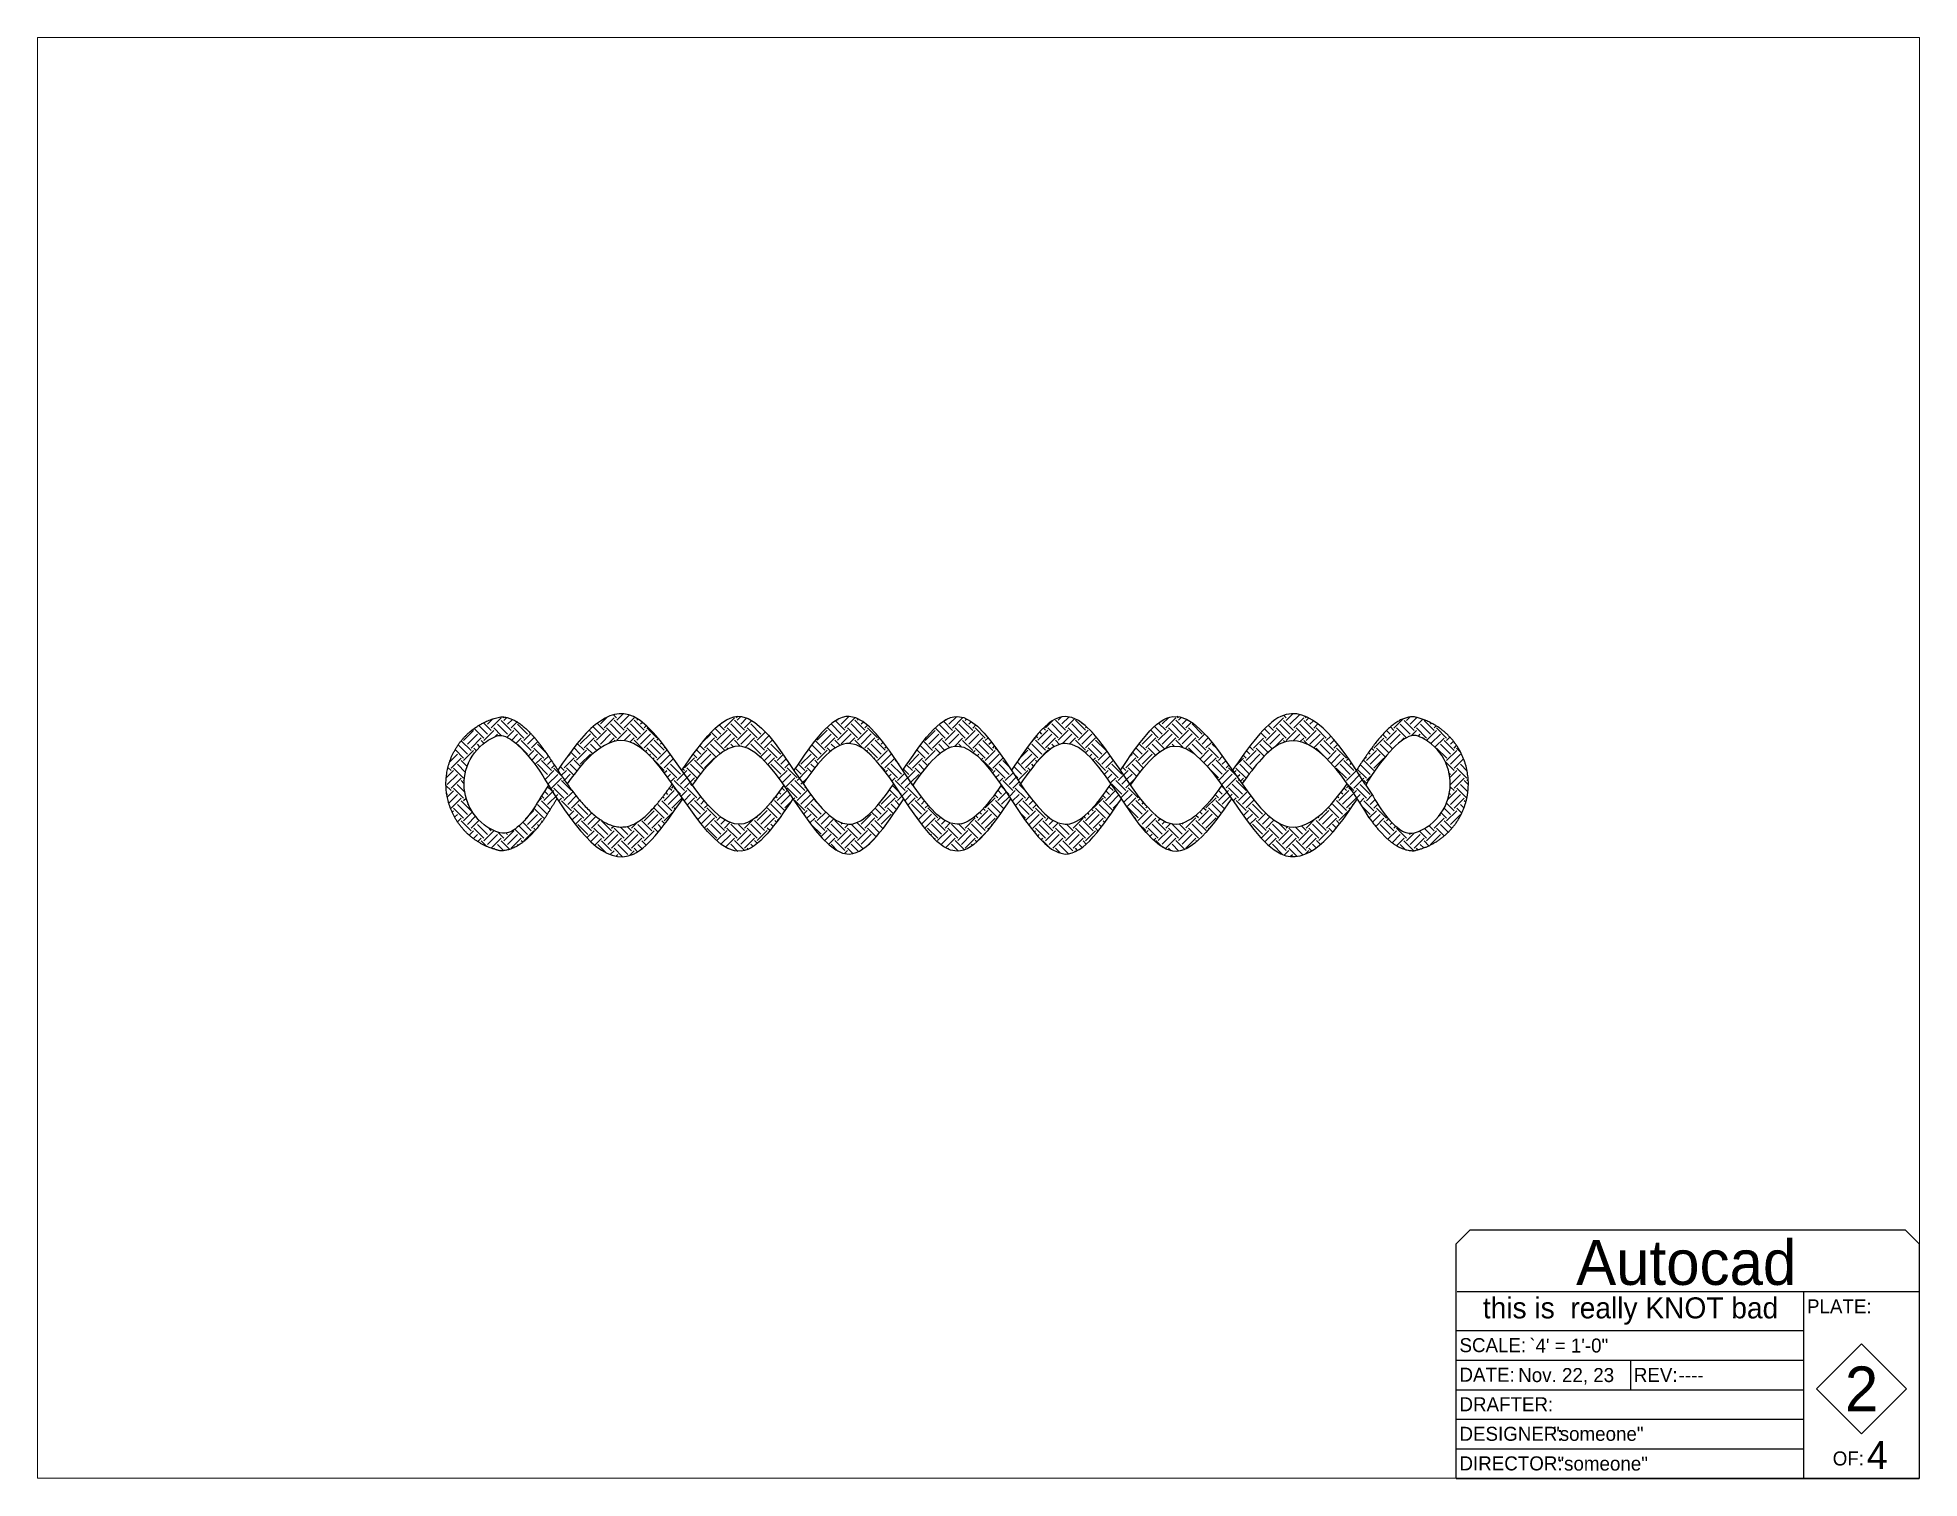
# Paper-space layout 'Knots (2)' of a CAD drawing. Header units: inches. Extents: x 0 to 10.7, y 0 to 8.2.
# The model-space entities are those that its viewports show. They can reach past a viewport. Long polylines and large blocks are cut down to what shows.
import ezdxf

# ---------------------------------------------------------------- set-up
doc = ezdxf.new("R2010")
doc.units = ezdxf.units.IN
doc.header["$MEASUREMENT"] = 0
for name, color, linetype in [('Dimension', 1, 'Continuous'), ('Platform -  Framing', 7, 'Continuous'), ('TITLE BLOCK', 7, 'Continuous')]:
    doc.layers.add(name, color=color, linetype=linetype)
doc.layers.add('View Ports', color=7, linetype='Continuous', lineweight=5, plot=False)
doc.styles.get("Standard").update_dxf_attribs({"font": 'nrkis.ttf'})
pattern_1 = [(45, (108.124777, 386.116367), (0, 0.02867553), [0.02027666, -0.02027666]), (45, (108.1194, 386.121744), (0, 0.02867553), [0.02027666, -0.02027666]), (45, (108.114023, 386.12712), (0, 0.02867553), [0.02027666, -0.02027666]), (135, (108.114023, 386.130705), (-0.02867553, 3e-18), [0.02027666, -0.02027666]), (135, (108.1194, 386.136081), (-0.02867553, 3e-18), [0.02027666, -0.02027666]), (135, (108.124777, 386.141458), (-0.02867553, 3e-18), [0.02027666, -0.02027666])]

msp = doc.modelspace()

# ---------------------------------------------------------------- hatches: boundary and pattern name
at = {"layer": 'Dimension', "true_color": 0x062312}
h = msp.add_hatch(dxfattribs=at)
h.set_pattern_fill('EARTH', color=108, scale=0.081107, angle=45, style=0)
h.set_pattern_definition(pattern_1)
edge = h.paths.add_edge_path()
edge.add_spline(control_points=[(108.6479, 387.3246), (108.6167, 387.3692), (108.5599, 387.4688), (108.5031, 387.384), (108.4775, 387.3459)], knot_values=[3.38371, 3.38371, 3.38371, 3.38371, 4.242641, 4.946084, 4.946084, 4.946084, 4.946084], degree=3, periodic=0)
edge.add_spline(control_points=[(108.4775, 387.3459), (108.4819, 387.3394), (108.4862, 387.3329), (108.4906, 387.3266)], knot_values=[21.033751, 21.033751, 21.033751, 21.033751, 21.153336, 21.153336, 21.153336, 21.153336], weights=[1, 1, 1, 1], degree=3, periodic=0)
edge.add_spline(control_points=[(108.4906, 387.3266), (108.5118, 387.3574), (108.555, 387.4111), (108.5982, 387.3582), (108.6202, 387.3266)], knot_values=[3.637803, 3.637803, 3.637803, 3.637803, 4.221661, 4.826498, 4.826498, 4.826498, 4.826498], weights=[1, 1, 1, 1, 1], degree=3, periodic=0)
edge.add_spline(control_points=[(108.6202, 387.3266), (108.6496, 387.2843), (108.707, 387.1859), (108.7643, 387.2654), (108.7922, 387.3053)], knot_values=[2.061048, 2.061048, 2.061048, 2.061048, 2.870424, 3.637803, 3.637803, 3.637803, 3.637803], weights=[1, 1, 1, 1, 1], degree=3, periodic=0)
edge.add_spline(control_points=[(108.7922, 387.3053), (108.7876, 387.3119), (108.7831, 387.3183), (108.7785, 387.3246)], knot_values=[19.837871, 19.837871, 19.837871, 19.837871, 19.963184, 19.963184, 19.963184, 19.963184], degree=3, periodic=0)
edge.add_spline(control_points=[(108.7785, 387.3246), (108.7552, 387.2925), (108.7117, 387.2428), (108.6681, 387.2958), (108.6479, 387.3246)], knot_values=[2.18636, 2.18636, 2.18636, 2.18636, 2.828427, 3.38371, 3.38371, 3.38371, 3.38371], degree=3, periodic=0)
edge = h.paths.add_edge_path()
edge.add_spline(control_points=[(108.9576, 387.3266), (108.926, 387.2821), (108.8429, 387.2085), (108.7349, 387.4959), (108.6584, 387.3829), (108.6334, 387.3459)], knot_values=[0, 0, 0, 0, 0.869775, 2.283989, 2.972594, 2.972594, 2.972594, 2.972594], weights=[1, 1, 1, 1, 1, 1], degree=3, periodic=0)
edge.add_spline(control_points=[(108.6334, 387.3459), (108.6382, 387.3387), (108.6431, 387.3315), (108.6479, 387.3246)], knot_values=[3.38371, 3.38371, 3.38371, 3.38371, 3.517032, 3.517032, 3.517032, 3.517032], degree=3, periodic=0)
edge.add_spline(control_points=[(108.6479, 387.3246), (108.6681, 387.3534), (108.7117, 387.4064), (108.7552, 387.3568), (108.7785, 387.3246)], knot_values=[18.640521, 18.640521, 18.640521, 18.640521, 19.195804, 19.837871, 19.837871, 19.837871, 19.837871], degree=3, periodic=0)
edge.add_spline(control_points=[(108.7785, 387.3246), (108.8066, 387.286), (108.8711, 387.1787), (108.9356, 387.2491), (108.972, 387.3053)], knot_values=[19.837871, 19.837871, 19.837871, 19.837871, 20.610018, 21.611504, 21.611504, 21.611504, 21.611504], degree=3, periodic=0)
edge.add_spline(control_points=[(108.972, 387.3053), (108.9672, 387.3127), (108.9624, 387.3199), (108.9576, 387.3266)], knot_values=[2.972594, 2.972594, 2.972594, 2.972594, 3.104305, 3.104305, 3.104305, 3.104305], weights=[1, 1, 1, 1], degree=3, periodic=0)
h = msp.add_hatch(dxfattribs=at)
h.set_pattern_fill('EARTH', color=108, scale=0.081107, angle=45, style=0)
h.set_pattern_definition(pattern_1)
edge = h.paths.add_edge_path()
edge.add_spline(control_points=[(108.3238, 387.3053), (108.3492, 387.2674), (108.4, 387.1929), (108.4508, 387.2674), (108.4762, 387.3053)], knot_values=[4.958163, 4.958163, 4.958163, 4.958163, 5.656854, 6.355546, 6.355546, 6.355546, 6.355546], weights=[1, 1, 1, 1, 1], degree=3, periodic=0)
edge.add_spline(control_points=[(108.4762, 387.3053), (108.4719, 387.3118), (108.4675, 387.3183), (108.4631, 387.3246)], knot_values=[16.946091, 16.946091, 16.946091, 16.946091, 17.066069, 17.066069, 17.066069, 17.066069], degree=3, periodic=0)
edge.add_spline(control_points=[(108.4631, 387.3246), (108.4421, 387.2943), (108.4, 387.2432), (108.3579, 387.2943), (108.3369, 387.3246)], knot_values=[5.078144, 5.078144, 5.078144, 5.078144, 5.656854, 6.235568, 6.235568, 6.235568, 6.235568], degree=3, periodic=0)
edge.add_spline(control_points=[(108.3369, 387.3246), (108.3321, 387.3315), (108.3273, 387.3387), (108.3225, 387.3459)], knot_values=[6.235568, 6.235568, 6.235568, 6.235568, 6.367625, 6.367625, 6.367625, 6.367625], degree=3, periodic=0)
edge.add_spline(control_points=[(108.3225, 387.3459), (108.2969, 387.384), (108.245, 387.4616), (108.193, 387.3849), (108.1666, 387.3459)], knot_values=[6.367625, 6.367625, 6.367625, 6.367625, 7.071068, 7.796677, 7.796677, 7.796677, 7.796677], degree=3, periodic=0)
edge.add_spline(control_points=[(108.1666, 387.3459), (108.171, 387.3394), (108.1754, 387.3329), (108.1798, 387.3266)], knot_values=[18.183158, 18.183158, 18.183158, 18.183158, 18.303929, 18.303929, 18.303929, 18.303929], weights=[1, 1, 1, 1], degree=3, periodic=0)
edge.add_spline(control_points=[(108.1798, 387.3266), (108.2018, 387.3582), (108.245, 387.4111), (108.2882, 387.3574), (108.3094, 387.3266)], knot_values=[6.48721, 6.48721, 6.48721, 6.48721, 7.092048, 7.675905, 7.675905, 7.675905, 7.675905], weights=[1, 1, 1, 1, 1], degree=3, periodic=0)
edge.add_spline(control_points=[(108.3094, 387.3266), (108.3142, 387.3196), (108.319, 387.3125), (108.3238, 387.3053)], knot_values=[6.355546, 6.355546, 6.355546, 6.355546, 6.48721, 6.48721, 6.48721, 6.48721], weights=[1, 1, 1, 1], degree=3, periodic=0)
edge = h.paths.add_edge_path()
edge.add_spline(control_points=[(108.1521, 387.3246), (108.1319, 387.2958), (108.0884, 387.2428), (108.0448, 387.2925), (108.0215, 387.3246)], knot_values=[7.929998, 7.929998, 7.929998, 7.929998, 8.485281, 9.127348, 9.127348, 9.127348, 9.127348], degree=3, periodic=0)
edge.add_spline(control_points=[(108.0215, 387.3246), (108.0165, 387.3315), (108.0115, 387.3387), (108.0064, 387.3459)], knot_values=[9.127348, 9.127348, 9.127348, 9.127348, 9.265251, 9.265251, 9.265251, 9.265251], degree=3, periodic=0)
edge.add_spline(control_points=[(108.0064, 387.3459), (107.9834, 387.3789), (107.9243, 387.4644), (107.8653, 387.4011), (107.8293, 387.3459)], knot_values=[9.265251, 9.265251, 9.265251, 9.265251, 9.899495, 10.889283, 10.889283, 10.889283, 10.889283], degree=3, periodic=0)
edge.add_spline(control_points=[(107.8293, 387.3459), (107.8337, 387.3392), (107.838, 387.3327), (107.8424, 387.3266)], knot_values=[4.189562, 4.189562, 4.189562, 4.189562, 4.309575, 4.309575, 4.309575, 4.309575], weights=[1, 1, 1, 1], degree=3, periodic=0)
edge.add_spline(control_points=[(107.8424, 387.3266), (107.874, 387.3711), (107.9292, 387.4199), (107.9843, 387.339), (108.0078, 387.3053)], knot_values=[9.252661, 9.252661, 9.252661, 9.252661, 10.122436, 10.76927, 10.76927, 10.76927, 10.76927], weights=[1, 1, 1, 1, 1], degree=3, periodic=0)
edge.add_spline(control_points=[(108.0078, 387.3053), (108.0357, 387.2654), (108.0882, 387.1926), (108.1407, 387.269), (108.1653, 387.3053)], knot_values=[7.808873, 7.808873, 7.808873, 7.808873, 8.576253, 9.252661, 9.252661, 9.252661, 9.252661], weights=[1, 1, 1, 1, 1], degree=3, periodic=0)
edge.add_spline(control_points=[(108.1653, 387.3053), (108.1609, 387.3118), (108.1565, 387.3183), (108.1521, 387.3246)], knot_values=[14.094233, 14.094233, 14.094233, 14.094233, 14.215358, 14.215358, 14.215358, 14.215358], degree=3, periodic=0)
edge = h.paths.add_edge_path()
edge.add_spline(control_points=[(108.1666, 387.3459), (108.1416, 387.3829), (108.0882, 387.4618), (108.0348, 387.3865), (108.0064, 387.3459)], knot_values=[16.714583, 16.714583, 16.714583, 16.714583, 17.403188, 18.183158, 18.183158, 18.183158, 18.183158], weights=[1, 1, 1, 1, 1], degree=3, periodic=0)
edge.add_spline(control_points=[(108.0064, 387.3459), (108.0115, 387.3387), (108.0165, 387.3315), (108.0215, 387.3246)], knot_values=[9.127348, 9.127348, 9.127348, 9.127348, 9.265251, 9.265251, 9.265251, 9.265251], degree=3, periodic=0)
edge.add_spline(control_points=[(108.0215, 387.3246), (108.0448, 387.3568), (108.0884, 387.4064), (108.1319, 387.3534), (108.1521, 387.3246)], knot_values=[12.896883, 12.896883, 12.896883, 12.896883, 13.53895, 14.094233, 14.094233, 14.094233, 14.094233], degree=3, periodic=0)
edge.add_spline(control_points=[(108.1521, 387.3246), (108.1565, 387.3183), (108.1609, 387.3118), (108.1653, 387.3053)], knot_values=[14.094233, 14.094233, 14.094233, 14.094233, 14.215358, 14.215358, 14.215358, 14.215358], degree=3, periodic=0)
edge.add_spline(control_points=[(108.1653, 387.3053), (108.1921, 387.2657), (108.245, 387.1864), (108.2978, 387.2665), (108.3238, 387.3053)], knot_values=[14.215358, 14.215358, 14.215358, 14.215358, 14.953164, 15.668685, 15.668685, 15.668685, 15.668685], degree=3, periodic=0)
edge.add_spline(control_points=[(108.3238, 387.3053), (108.319, 387.3125), (108.3142, 387.3196), (108.3094, 387.3266)], knot_values=[6.355546, 6.355546, 6.355546, 6.355546, 6.48721, 6.48721, 6.48721, 6.48721], weights=[1, 1, 1, 1], degree=3, periodic=0)
edge.add_spline(control_points=[(108.3094, 387.3266), (108.2882, 387.2958), (108.245, 387.242), (108.2018, 387.295), (108.1798, 387.3266)], knot_values=[18.303929, 18.303929, 18.303929, 18.303929, 18.887787, 19.492624, 19.492624, 19.492624, 19.492624], weights=[1, 1, 1, 1, 1], degree=3, periodic=0)
edge.add_spline(control_points=[(108.1798, 387.3266), (108.1754, 387.3329), (108.171, 387.3394), (108.1666, 387.3459)], knot_values=[18.183158, 18.183158, 18.183158, 18.183158, 18.303929, 18.303929, 18.303929, 18.303929], weights=[1, 1, 1, 1], degree=3, periodic=0)
h = msp.add_hatch(dxfattribs=at)
h.set_pattern_fill('EARTH', color=108, scale=0.08110665, angle=45, style=0)
edge = h.paths.add_edge_path()
edge.add_spline(control_points=[(108.4775, 387.3459), (108.4517, 387.3844), (108.4, 387.4616), (108.3483, 387.3844), (108.3225, 387.3459)], knot_values=[19.61221, 19.61221, 19.61221, 19.61221, 20.32298, 21.033751, 21.033751, 21.033751, 21.033751], weights=[1, 1, 1, 1, 1], degree=3, periodic=0)
edge.add_spline(control_points=[(108.3225, 387.3459), (108.3273, 387.3387), (108.3321, 387.3315), (108.3369, 387.3246)], knot_values=[6.235568, 6.235568, 6.235568, 6.235568, 6.367625, 6.367625, 6.367625, 6.367625], degree=3, periodic=0)
edge.add_spline(control_points=[(108.3369, 387.3246), (108.3579, 387.3549), (108.4, 387.4061), (108.4421, 387.3549), (108.4631, 387.3246)], knot_values=[15.788664, 15.788664, 15.788664, 15.788664, 16.367377, 16.946091, 16.946091, 16.946091, 16.946091], degree=3, periodic=0)
edge.add_spline(control_points=[(108.4631, 387.3246), (108.4675, 387.3183), (108.4719, 387.3118), (108.4762, 387.3053)], knot_values=[16.946091, 16.946091, 16.946091, 16.946091, 17.066069, 17.066069, 17.066069, 17.066069], degree=3, periodic=0)
edge.add_spline(control_points=[(108.4762, 387.3053), (108.5022, 387.2665), (108.5551, 387.1864), (108.6079, 387.2657), (108.6347, 387.3053)], knot_values=[17.066069, 17.066069, 17.066069, 17.066069, 17.781591, 18.519396, 18.519396, 18.519396, 18.519396], degree=3, periodic=0)
edge.add_spline(control_points=[(108.6347, 387.3053), (108.6299, 387.3125), (108.6251, 387.3196), (108.6202, 387.3266)], knot_values=[3.504835, 3.504835, 3.504835, 3.504835, 3.637803, 3.637803, 3.637803, 3.637803], weights=[1, 1, 1, 1], degree=3, periodic=0)
edge.add_spline(control_points=[(108.6202, 387.3266), (108.5982, 387.295), (108.555, 387.242), (108.5118, 387.2958), (108.4906, 387.3266)], knot_values=[21.153336, 21.153336, 21.153336, 21.153336, 21.758174, 22.342031, 22.342031, 22.342031, 22.342031], weights=[1, 1, 1, 1, 1], degree=3, periodic=0)
edge.add_spline(control_points=[(108.4906, 387.3266), (108.4862, 387.3329), (108.4819, 387.3394), (108.4775, 387.3459)], knot_values=[21.033751, 21.033751, 21.033751, 21.033751, 21.153336, 21.153336, 21.153336, 21.153336], weights=[1, 1, 1, 1], degree=3, periodic=0)
at = {"layer": 'Platform -  Framing', "true_color": 0x062312}
h = msp.add_hatch(dxfattribs=at)
h.set_pattern_fill('EARTH', color=108, scale=0.08110665, angle=45, style=0)
edge = h.paths.add_edge_path()
edge.add_spline(control_points=[(108.9841, 387.3247), (109.0056, 387.3622), (109.0358, 387.395), (109.0535, 387.3959), (109.0563, 387.3959)], knot_values=[3.200864, 3.200864, 3.200864, 3.200864, 3.859643, 3.948776, 3.948776, 3.948776, 3.948776], degree=3, periodic=0)
edge.add_spline(control_points=[(109.0563, 387.3959), (109.0639, 387.3931), (109.0714, 387.3889), (109.0897, 387.3738), (109.0983, 387.3601), (109.106, 387.3321), (109.1058, 387.3185), (109.0971, 387.2906), (109.0879, 387.2773), (109.0692, 387.2628), (109.0615, 387.2589), (109.0537, 387.2563)], knot_values=[0.737189, 0.737189, 0.737189, 0.737189, 1.078883, 1.078883, 1.671071, 1.671071, 2.26326, 2.26326, 2.855448, 2.855448, 3.200864, 3.200864, 3.200864, 3.200864], degree=3, periodic=0)
edge.add_spline(control_points=[(109.0537, 387.2563), (109.0432, 387.2552), (109.038, 387.2573), (109.0238, 387.268), (109.0147, 387.2781), (109.0055, 387.2907)], knot_values=[0.211621, 0.211621, 0.211621, 0.211621, 0.443178, 0.443178, 0.737189, 0.737189, 0.737189, 0.737189], degree=3, periodic=0)
edge.add_spline(control_points=[(109.0055, 387.2907), (108.9985, 387.3025), (108.9913, 387.3139), (108.9841, 387.3247)], knot_values=[0.011315, 0.011315, 0.011315, 0.011315, 0.211621, 0.211621, 0.211621, 0.211621], degree=3, periodic=0)
edge.add_spline(control_points=[(108.9841, 387.3247), (108.9838, 387.3251), (108.9835, 387.3255), (108.9833, 387.326)], knot_values=[0.003565, 0.003565, 0.003565, 0.003565, 0.011315, 0.011315, 0.011315, 0.011315], degree=3, periodic=0)
edge.add_spline(control_points=[(108.9833, 387.326), (108.9791, 387.3328), (108.9749, 387.3395), (108.9707, 387.3459)], knot_values=[0.30914, 0.30914, 0.30914, 0.30914, 0.424601, 0.424601, 0.424601, 0.424601], degree=3, periodic=0)
edge.add_spline(control_points=[(108.9707, 387.3459), (108.9347, 387.4011), (108.8757, 387.4644), (108.8166, 387.3789), (108.7936, 387.3459)], knot_values=[0.424601, 0.424601, 0.424601, 0.424601, 1.414214, 2.048458, 2.048458, 2.048458, 2.048458], degree=3, periodic=0)
edge.add_spline(control_points=[(108.7936, 387.3459), (108.7981, 387.3394), (108.8026, 387.3329), (108.8071, 387.3266)], knot_values=[1.468574, 1.468574, 1.468574, 1.468574, 1.592849, 1.592849, 1.592849, 1.592849], weights=[1, 1, 1, 1], degree=3, periodic=0)
edge.add_spline(control_points=[(108.8071, 387.3266), (108.8257, 387.3525), (108.8758, 387.4155), (108.926, 387.3711), (108.9576, 387.3266)], knot_values=[0.544437, 0.544437, 0.544437, 0.544437, 1.054406, 1.924183, 1.924183, 1.924183, 1.924183], weights=[1, 1, 1, 1, 1], degree=3, periodic=0)
edge.add_spline(control_points=[(108.9576, 387.3266), (108.9624, 387.3199), (108.9672, 387.3127), (108.972, 387.3053)], knot_values=[0.412719, 0.412719, 0.412719, 0.412719, 0.544437, 0.544437, 0.544437, 0.544437], weights=[1, 1, 1, 1], degree=3, periodic=0)
edge.add_spline(control_points=[(108.972, 387.3053), (108.9777, 387.2965), (108.9834, 387.2873), (108.9891, 387.2778)], knot_values=[0.255375, 0.255375, 0.255375, 0.255375, 0.412719, 0.412719, 0.412719, 0.412719], weights=[1, 1, 1, 1], degree=3, periodic=0)
edge.add_spline(control_points=[(108.9891, 387.2778), (109.0086, 387.2508), (109.0291, 387.2309), (109.0525, 387.2309)], knot_values=[3.261666, 3.261666, 3.261666, 3.261666, 3.825087, 3.825087, 3.825087, 3.825087], weights=[1, 1, 1, 1], degree=3, periodic=0)
edge.add_spline(control_points=[(109.0525, 387.2309), (109.1, 387.2405), (109.1307, 387.2781), (109.1307, 387.3266), (109.1307, 387.3751), (109.1, 387.4127), (109.0525, 387.4224)], knot_values=[3.825087, 3.825087, 3.825087, 3.825087, 5.195244, 5.195244, 5.195244, 6.5654, 6.5654, 6.5654, 6.5654], weights=[1, 0.84958, 0.84958, 1, 0.84958, 0.84958, 1], degree=3, periodic=0)
edge.add_spline(control_points=[(109.0525, 387.4224), (109.0522, 387.4224), (109.0213, 387.4222), (108.9959, 387.3839), (108.9707, 387.3459)], knot_values=[6.5654, 6.5654, 6.5654, 6.5654, 6.571289, 7.293684, 7.293684, 7.293684, 7.293684], weights=[1, 1, 1, 1, 1], degree=3, periodic=0)
edge.add_spline(control_points=[(108.9707, 387.3459), (108.9749, 387.3395), (108.9791, 387.3328), (108.9833, 387.326)], knot_values=[0.30914, 0.30914, 0.30914, 0.30914, 0.424601, 0.424601, 0.424601, 0.424601], degree=3, periodic=0)
edge.add_spline(control_points=[(108.9833, 387.326), (108.9835, 387.3255), (108.9838, 387.3251), (108.9841, 387.3247)], knot_values=[0.003565, 0.003565, 0.003565, 0.003565, 0.011315, 0.011315, 0.011315, 0.011315], degree=3, periodic=0)
h = msp.add_hatch(dxfattribs=at)
h.set_pattern_fill('EARTH', color=108, scale=0.08110665, angle=45, style=0)
edge = h.paths.add_edge_path()
edge.add_spline(control_points=[(107.8293, 387.3459), (107.8041, 387.3839), (107.7787, 387.4222), (107.7478, 387.4224), (107.7475, 387.4224)], knot_values=[3.46127, 3.46127, 3.46127, 3.46127, 4.183674, 4.189562, 4.189562, 4.189562, 4.189562], weights=[1, 1, 1, 1, 1], degree=3, periodic=0)
edge.add_spline(control_points=[(107.7475, 387.4224), (107.7, 387.4127), (107.6693, 387.3751), (107.6693, 387.3266), (107.6693, 387.2781), (107.7, 387.2405), (107.7475, 387.2308)], knot_values=[0.720957, 0.720957, 0.720957, 0.720957, 2.091114, 2.091114, 2.091114, 3.46127, 3.46127, 3.46127, 3.46127], weights=[1, 0.84958, 0.84958, 1, 0.84958, 0.84958, 1], degree=3, periodic=0)
edge.add_spline(control_points=[(107.7475, 387.2308), (107.7709, 387.2309), (107.7914, 387.2508), (107.8109, 387.2778)], knot_values=[0.157358, 0.157358, 0.157358, 0.157358, 0.720957, 0.720957, 0.720957, 0.720957], weights=[1, 1, 1, 1], degree=3, periodic=0)
edge.add_spline(control_points=[(107.8109, 387.2778), (107.8166, 387.2873), (107.8223, 387.2965), (107.828, 387.3053)], knot_values=[0, 0, 0, 0, 0.157358, 0.157358, 0.157358, 0.157358], weights=[1, 1, 1, 1], degree=3, periodic=0)
edge.add_spline(control_points=[(107.828, 387.3053), (107.824, 387.3116), (107.82, 387.318), (107.8159, 387.3246)], knot_values=[11.012116, 11.012116, 11.012116, 11.012116, 11.123242, 11.123242, 11.123242, 11.123242], degree=3, periodic=0)
edge.add_spline(control_points=[(107.8159, 387.3247), (107.8087, 387.3139), (107.8015, 387.3024), (107.7945, 387.2907)], knot_values=[0.011315, 0.011315, 0.011315, 0.011315, 0.211621, 0.211621, 0.211621, 0.211621], degree=3, periodic=0)
edge.add_spline(control_points=[(107.7945, 387.2907), (107.7853, 387.2781), (107.7762, 387.268), (107.762, 387.2572), (107.7568, 387.2551), (107.7463, 387.2563)], knot_values=[0.211621, 0.211621, 0.211621, 0.211621, 0.505631, 0.505631, 0.737189, 0.737189, 0.737189, 0.737189], degree=3, periodic=0)
edge.add_spline(control_points=[(107.7463, 387.2563), (107.7385, 387.2588), (107.7308, 387.2628), (107.712, 387.2772), (107.7029, 387.2906), (107.6942, 387.3185), (107.694, 387.3321), (107.7017, 387.3601), (107.7103, 387.3737), (107.7286, 387.3889), (107.7361, 387.393), (107.7437, 387.3958)], knot_values=[0.737189, 0.737189, 0.737189, 0.737189, 1.082605, 1.082605, 1.674794, 1.674794, 2.266982, 2.266982, 2.859171, 2.859171, 3.200864, 3.200864, 3.200864, 3.200864], degree=3, periodic=0)
edge.add_spline(control_points=[(107.7437, 387.3958), (107.7465, 387.3958), (107.7642, 387.395), (107.7943, 387.3621), (107.8159, 387.3247)], knot_values=[3.200864, 3.200864, 3.200864, 3.200864, 3.289997, 3.948776, 3.948776, 3.948776, 3.948776], degree=3, periodic=0)
edge.add_spline(control_points=[(107.8159, 387.3246), (107.82, 387.318), (107.824, 387.3116), (107.828, 387.3053)], knot_values=[11.012116, 11.012116, 11.012116, 11.012116, 11.123242, 11.123242, 11.123242, 11.123242], degree=3, periodic=0)
edge.add_spline(control_points=[(107.828, 387.3053), (107.8645, 387.2491), (107.9244, 387.1837), (107.9843, 387.2717), (108.0078, 387.3053)], knot_values=[11.123242, 11.123242, 11.123242, 11.123242, 12.124736, 12.771571, 12.771571, 12.771571, 12.771571], degree=3, periodic=0)
edge.add_spline(control_points=[(108.0078, 387.3053), (108.0028, 387.3125), (107.9979, 387.3196), (107.9929, 387.3266)], knot_values=[9.252661, 9.252661, 9.252661, 9.252661, 9.389526, 9.389526, 9.389526, 9.389526], weights=[1, 1, 1, 1], degree=3, periodic=0)
edge.add_spline(control_points=[(107.9929, 387.3266), (107.9744, 387.3006), (107.9243, 387.2377), (107.8742, 387.282), (107.8426, 387.3263)], knot_values=[4.31158, 4.31158, 4.31158, 4.31158, 4.821549, 5.689319, 5.689319, 5.689319, 5.689319], weights=[1, 1, 1, 1, 1], degree=3, periodic=0)
edge.add_spline(control_points=[(107.8426, 387.3263), (107.8426, 387.3264), (107.8425, 387.3265), (107.8424, 387.3266)], knot_values=[4.309609, 4.309609, 4.309609, 4.309609, 4.31158, 4.31158, 4.31158, 4.31158], weights=[1, 1, 1, 1], degree=3, periodic=0)
edge.add_spline(control_points=[(107.8424, 387.3266), (107.8424, 387.3266), (107.8424, 387.3266), (107.8424, 387.3266)], knot_values=[10.76927, 10.76927, 10.76927, 10.76927, 10.769453, 10.769453, 10.769453, 10.769453], weights=[1, 1, 1, 1], degree=3, periodic=0)
edge.add_spline(control_points=[(107.8424, 387.3266), (107.838, 387.3327), (107.8337, 387.3392), (107.8293, 387.3459)], knot_values=[4.189562, 4.189562, 4.189562, 4.189562, 4.309575, 4.309575, 4.309575, 4.309575], weights=[1, 1, 1, 1], degree=3, periodic=0)

# ---------------------------------------------------------------- linework, layer by layer
at = {"layer": 'Platform -  Framing'}
for p, q in [((108.4631, 387.3246), (108.4631, 387.3246)), ((108.4631, 387.3246), (108.4631, 387.3246)), ((108.4631, 387.3246), (108.4631, 387.3246)), ((108.4631, 387.3246), (108.4631, 387.3246)), ((108.4631, 387.3246), (108.4631, 387.3246)), ((108.4631, 387.3246), (108.4631, 387.3246)), ((108.4631, 387.3246), (108.4631, 387.3246)), ((108.9576, 387.3266), (108.9576, 387.3266)), ((108.9576, 387.3266), (108.9576, 387.3266)), ((108.9576, 387.3266), (108.9576, 387.3266)), ((108.9576, 387.3266), (108.9576, 387.3266)), ((108.9576, 387.3266), (108.9576, 387.3266)), ((108.9576, 387.3266), (108.9576, 387.3266))]:
    msp.add_line(p, q, dxfattribs=at)
for points, knots in [([(108.1521, 387.3246), (108.1319, 387.2958), (108.0603, 387.2087), (107.9527, 387.4948), (107.8653, 387.4011), (107.8293, 387.3459)], [7.929998, 7.929998, 7.929998, 7.929998, 8.485281, 9.899495, 10.889283, 10.889283, 10.889283, 10.889283]), ([(108.0064, 387.3459), (108.0348, 387.3865), (108.1146, 387.4991), (108.2156, 387.2054), (108.2882, 387.2958), (108.3094, 387.3266)], [16.714583, 16.714583, 16.714583, 16.714583, 17.494553, 18.908766, 19.492624, 19.492624, 19.492624, 19.492624]), ([(108.4631, 387.3246), (108.4421, 387.2943), (108.3696, 387.2063), (108.2708, 387.4997), (108.193, 387.3849), (108.1666, 387.3459)], [5.078144, 5.078144, 5.078144, 5.078144, 5.656854, 7.071068, 7.796677, 7.796677, 7.796677, 7.796677]), ([(108.3225, 387.3459), (108.3483, 387.3844), (108.4256, 387.4997), (108.5248, 387.205), (108.5982, 387.295), (108.6202, 387.3266)], [19.61221, 19.61221, 19.61221, 19.61221, 20.32298, 21.737194, 22.342031, 22.342031, 22.342031, 22.342031]), ([(108.7785, 387.3246), (108.7552, 387.2925), (108.6804, 387.2072), (108.5801, 387.4989), (108.5031, 387.384), (108.4775, 387.3459)], [2.18636, 2.18636, 2.18636, 2.18636, 2.828427, 4.242641, 4.946084, 4.946084, 4.946084, 4.946084]), ([(108.9833, 387.326), (108.9431, 387.3913), (108.8799, 387.4705), (108.8166, 387.3789), (108.7936, 387.3459)], [0.30914, 0.30914, 0.30914, 0.30914, 1.414214, 2.048458, 2.048458, 2.048458, 2.048458]), ([(108.6334, 387.3459), (108.6584, 387.3829), (108.7349, 387.4959), (108.8429, 387.2085), (108.926, 387.2821), (108.9576, 387.3266)], [0, 0, 0, 0, 0.688605, 2.102818, 2.972591, 2.972591, 2.972591, 2.972591]), ([(107.8159, 387.3247), (107.8087, 387.3139), (107.8015, 387.3024), (107.7945, 387.2907), (107.7853, 387.2781), (107.7762, 387.268), (107.762, 387.2572), (107.7568, 387.2551), (107.7463, 387.2563), (107.7385, 387.2588), (107.7308, 387.2628), (107.712, 387.2772), (107.7029, 387.2906), (107.6942, 387.3185), (107.694, 387.3321), (107.7017, 387.3601), (107.7103, 387.3737), (107.7286, 387.3889), (107.7361, 387.393), (107.7437, 387.3958), (107.7465, 387.3958), (107.7642, 387.395), (107.7944, 387.3621), (107.8159, 387.3246)], [0.011315, 0.011315, 0.011315, 0.011315, 0.211621, 0.211621, 0.211621, 0.505631, 0.505631, 0.737189, 0.737189, 0.737189, 1.082605, 1.082605, 1.674794, 1.674794, 2.266982, 2.266982, 2.859171, 2.859171, 3.200864, 3.200864, 3.200864, 3.289997, 3.94913, 3.94913, 3.94913, 3.94913]), ([(108.1653, 387.3053), (108.1407, 387.269), (108.0647, 387.1584), (107.9571, 387.4447), (107.874, 387.3711), (107.8424, 387.3266)], [7.808873, 7.808873, 7.808873, 7.808873, 8.485281, 9.899495, 10.769453, 10.769453, 10.769453, 10.769453]), ([(108.0215, 387.3246), (108.0448, 387.3568), (108.1196, 387.442), (108.2204, 387.149), (108.2978, 387.2665), (108.3238, 387.3053)], [12.896883, 12.896883, 12.896883, 12.896883, 13.53895, 14.953164, 15.668685, 15.668685, 15.668685, 15.668685]), ([(108.4762, 387.3053), (108.4508, 387.2674), (108.374, 387.1548), (108.2752, 387.4481), (108.2018, 387.3582), (108.1798, 387.3266)], [4.958163, 4.958163, 4.958163, 4.958163, 5.656854, 7.071068, 7.675905, 7.675905, 7.675905, 7.675905]), ([(108.3369, 387.3246), (108.3579, 387.3549), (108.4304, 387.443), (108.5297, 387.1482), (108.6079, 387.2657), (108.6347, 387.3053)], [15.788664, 15.788664, 15.788664, 15.788664, 16.367377, 17.781591, 18.519396, 18.519396, 18.519396, 18.519396]), ([(108.7922, 387.3053), (108.7643, 387.2654), (108.685, 387.1554), (108.5844, 387.4477), (108.5118, 387.3574), (108.4906, 387.3266)], [2.061048, 2.061048, 2.061048, 2.061048, 2.828427, 4.242641, 4.826498, 4.826498, 4.826498, 4.826498]), ([(108.6479, 387.3246), (108.6681, 387.3534), (108.7397, 387.4406), (108.8477, 387.1533), (108.9356, 387.2491), (108.972, 387.3053)], [18.640521, 18.640521, 18.640521, 18.640521, 19.195804, 20.610018, 21.611513, 21.611513, 21.611513, 21.611513]), ([(108.9891, 387.2778), (108.947, 387.3477), (108.8863, 387.4287), (108.8257, 387.3525), (108.8071, 387.3266)], [0.255375, 0.255375, 0.255375, 0.255375, 1.414214, 1.924183, 1.924183, 1.924183, 1.924183]), ([(108.9833, 387.326), (108.9908, 387.3148), (108.9982, 387.3029), (109.0055, 387.2907), (109.0147, 387.2781), (109.0238, 387.268), (109.038, 387.2573), (109.0432, 387.2552), (109.0537, 387.2563), (109.0615, 387.2589), (109.0692, 387.2628), (109.0879, 387.2773), (109.0971, 387.2906), (109.1058, 387.3185), (109.106, 387.3321), (109.0983, 387.3601), (109.0897, 387.3738), (109.0714, 387.3889), (109.0639, 387.3931), (109.0563, 387.3959), (109.0535, 387.3959), (109.0358, 387.395), (109.0056, 387.3622), (108.9841, 387.3247)], [0.003565, 0.003565, 0.003565, 0.003565, 0.211621, 0.211621, 0.211621, 0.505631, 0.505631, 0.737189, 0.737189, 0.737189, 1.082605, 1.082605, 1.674794, 1.674794, 2.266982, 2.266982, 2.859171, 2.859171, 3.200864, 3.200864, 3.200864, 3.289997, 3.948776, 3.948776, 3.948776, 3.948776]), ([(107.8159, 387.3246), (107.8564, 387.2586), (107.9203, 387.1778), (107.9843, 387.2717), (108.0078, 387.3053)], [11.012116, 11.012116, 11.012116, 11.012116, 12.124736, 12.771571, 12.771571, 12.771571, 12.771571])]:
    msp.add_open_spline(points, degree=3, knots=knots, dxfattribs=at)
for points, weights, knots in [([(107.828, 387.3053), (107.8223, 387.2965), (107.8166, 387.2873), (107.8109, 387.2778), (107.7914, 387.2508), (107.7709, 387.2309), (107.7475, 387.2308), (107.7, 387.2405), (107.6693, 387.2781), (107.6693, 387.3266), (107.6693, 387.3751), (107.7, 387.4127), (107.7475, 387.4224), (107.7478, 387.4224), (107.7787, 387.4222), (107.8041, 387.3839), (107.8293, 387.3459), (107.8337, 387.3392), (107.838, 387.3327), (107.8424, 387.3266), (107.8425, 387.3265), (107.8426, 387.3264), (107.8426, 387.3263), (107.8742, 387.282), (107.9243, 387.2377), (107.9744, 387.3006), (107.9929, 387.3266)], [1, 1, 1, 1, 1, 1, 1, 0.849579696481, 0.849579696481, 1, 0.849579696481, 0.849579696481, 1, 1, 1, 1, 1, 1, 1, 1, 1, 1, 1, 1, 1, 1, 1], [0, 0, 0, 0, 0.157358, 0.157358, 0.157358, 0.720957, 0.720957, 0.720957, 2.091114, 2.091114, 2.091114, 3.46127, 3.46127, 3.46127, 3.467159, 4.189562, 4.189562, 4.189562, 4.309609, 4.309609, 4.309609, 4.31158, 4.31158, 4.31158, 5.17935, 5.689319, 5.689319, 5.689319, 5.689319]), ([(108.9891, 387.2778), (109.0086, 387.2508), (109.0291, 387.2309), (109.0525, 387.2309), (109.1, 387.2405), (109.1307, 387.2781), (109.1307, 387.3266), (109.1307, 387.3751), (109.1, 387.4127), (109.0525, 387.4224), (109.0522, 387.4224), (109.0213, 387.4222), (108.9959, 387.3839), (108.9707, 387.3459)], [1, 1, 1, 1, 0.849579696481, 0.849579696481, 1, 0.849579696481, 0.849579696481, 1, 1, 1, 1, 1], [3.261488, 3.261488, 3.261488, 3.261488, 3.825087, 3.825087, 3.825087, 5.195244, 5.195244, 5.195244, 6.5654, 6.5654, 6.5654, 6.571289, 7.293692, 7.293692, 7.293692, 7.293692])]:
    msp.add_rational_spline(points, weights, degree=3, knots=knots, dxfattribs=at)
msp.add_open_spline([(108.9841, 387.3246), (108.9841, 387.3246), (108.9841, 387.3246), (108.9841, 387.3246)], degree=3, dxfattribs=at)

psp = doc.layouts.new('Knots (2)')

# ---------------------------------------------------------------- linework, layer by layer
at = {"layer": 'TITLE BLOCK'}
for p, q in [((8.105, 1.063), (10.086, 1.063)), ((10.086, 1.063), (10.746, 1.063)), ((10.086, -0.005), (10.086, 1.063)), ((8.099, 0.84), (10.086, 0.84)), ((8.099, 0.671), (10.086, 0.671)), ((9.096, 0.671), (9.096, 0.502)), ((8.099, 0.502), (10.086, 0.502)), ((8.099, 0.333), (10.086, 0.333)), ((8.099, 0.164), (10.086, 0.164)), ((8.099, -0.005), (10.747, -0.005))]:
    psp.add_line(p, q, dxfattribs=at)
for points in [[(8.099, 1.063), (8.099, 1.336), (8.18, 1.416), (10.667, 1.416), (10.747, 1.336), (10.747, -0.005)], [(8.099, -0.005), (8.099, 1.063)]]:
    psp.add_lwpolyline(points, dxfattribs=at)
psp.add_lwpolyline([(10.417, 0.764), (10.16, 0.507), (10.417, 0.25), (10.673, 0.507)], close=True, dxfattribs=at)

# ---------------------------------------------------------------- texts
for s, width, heights, insert, char_height, attachment_point in [('\\pxqc;Autocad', 2.64682, [0], (8.091, 1.358), 0.25649, 1), ('\\pxqc;this is  really KNOT bad', 1.98077, [0], (9.096, 0.952), 0.12023, 5), ('\\pxql;PLATE:', 0.9585, [0.167], (10.105, 1.019), 0.08015, 1), ('\\pxql;SCALE:', 0.08015, [0.167], (8.118, 0.797), 0.08015, 1), ('\\pxql;DATE:', 0.34334, [0.167], (8.118, 0.628), 0.08015, 1), ('\\pxql;REV:', 0.9585, [0.167], (9.594, 0.587), 0.0802, 5), ('2', 0.42098, [0.133], (10.417, 0.507), 0.256, 5), ('\\pxql;DRAFTER:', 0.53525, [0.167], (8.118, 0.459), 0.08015, 1), ('\\pxql;DESIGNER:', 0.53523, [0.167], (8.118, 0.29), 0.08015, 1), ('\\pxql;DIRECTOR:', 0.55986, [0.167], (8.118, 0.121), 0.08015, 1), ('\\pxql;OF:', 0.08015, [0.167], (10.252, 0.149), 0.0802, 1), ('\\pxql;4 ', 0.12023, [0], (10.507, 0.128), 0.1603, 5)]:
    psp.add_mtext_dynamic_manual_height_columns(s, width=width, gutter_width=1.282, heights=heights, dxfattribs=dict(at, insert=insert, char_height=char_height, attachment_point=attachment_point))
at = {"layer": 'TITLE BLOCK', "attachment_point": 1}
for s, insert, char_height in [('`4\' = 1\'-0"', (8.517, 0.795), 0.08015), ('Nov. 22, 23', (8.454, 0.626), 0.08015), ('----', (9.371, 0.626), 0.0802)]:
    psp.add_mtext(s, dxfattribs=dict(at, insert=insert, char_height=char_height))
at = {"layer": 'TITLE BLOCK', "char_height": 0.0802, "width": 2.35295, "attachment_point": 1}
for insert in [(8.653, 0.29), (8.678, 0.12)]:
    psp.add_mtext('"someone"', dxfattribs=dict(at, insert=insert))

# ---------------------------------------------------------------- viewports
at = {"layer": 'View Ports'}
psp.add_viewport(center=(5.368, 4.115), size=(10.759, 8.239), view_center_point=(108.4305, 387.3636), view_height=2.059751, dxfattribs=at)

doc.saveas('drawing.dxf')
